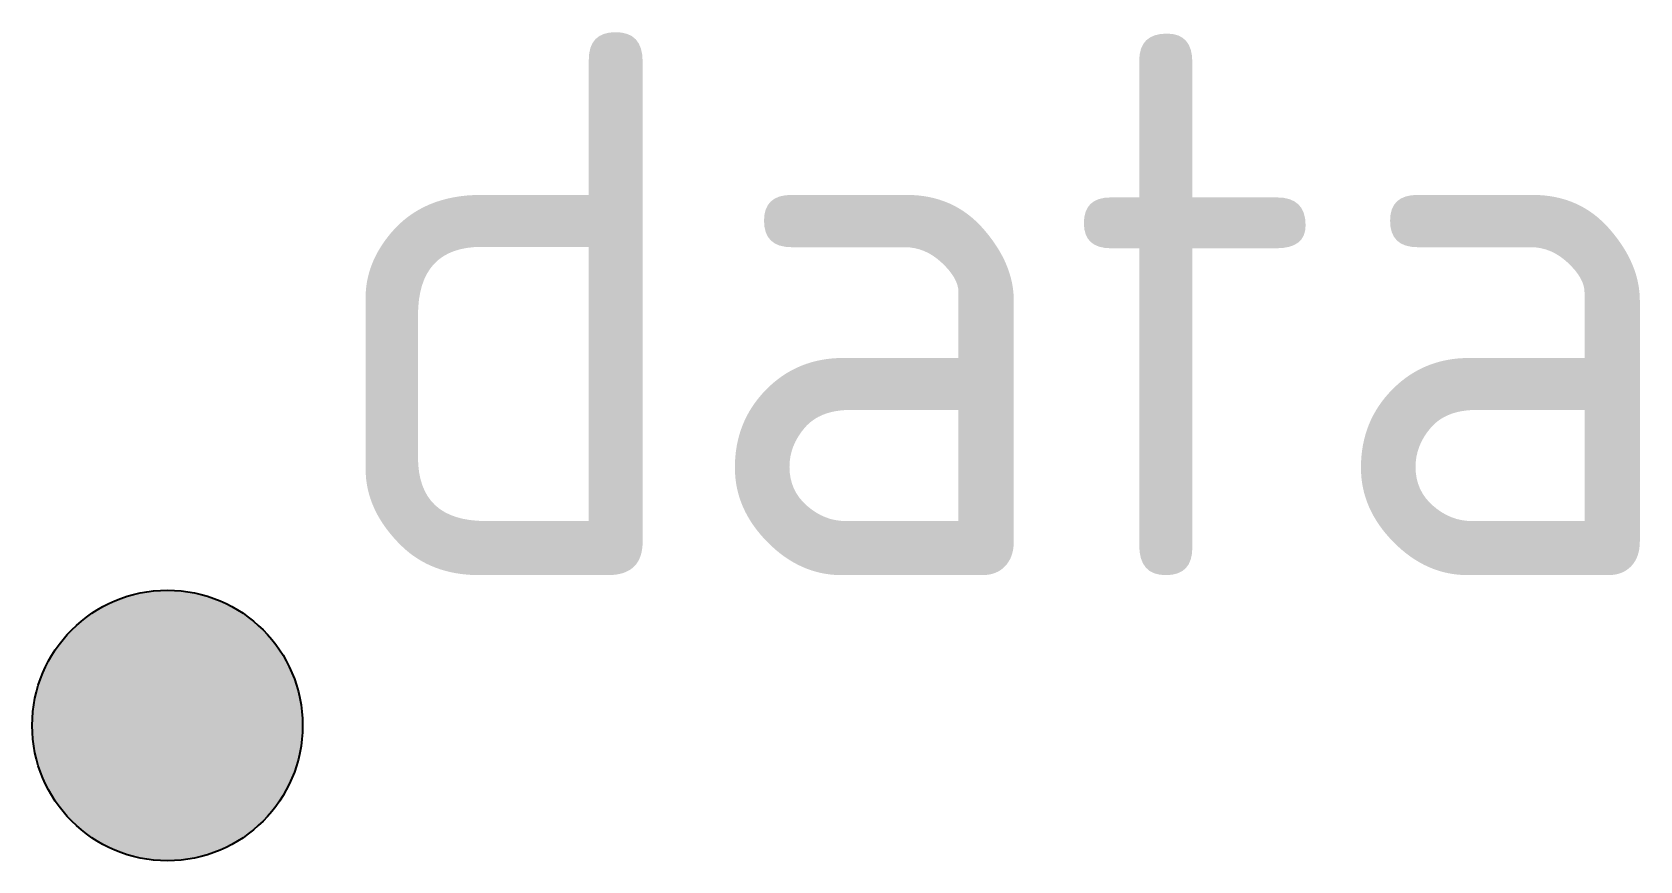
# Model space of a CAD drawing. Extents: x -0.45 to 4.9, y -0.45 to 2.31.
import ezdxf

# ---------------------------------------------------------------- set-up
doc = ezdxf.new("R2010")
doc.units = 0
doc.styles.add('NLCS-ISO', font='NLCS-ISO.ttf')

msp = doc.modelspace()

# ---------------------------------------------------------------- hatches: boundary and pattern name
h = msp.add_hatch(color=256)
h.dxf.hatch_style = 1
edge = h.paths.add_edge_path()
edge.add_arc((0, 0), 0.45, 0, 360)

# ---------------------------------------------------------------- linework, layer by layer
msp.add_circle((0, 0), 0.45)

# ---------------------------------------------------------------- texts
at = {"insert": (0.5, 0.5), "char_height": 1.8, "attachment_point": 7, "style": 'NLCS-ISO'}
msp.add_mtext_dynamic_manual_height_columns('data', width=1.957815, gutter_width=1.8, heights=[0], dxfattribs=at)

doc.saveas('drawing.dxf')
